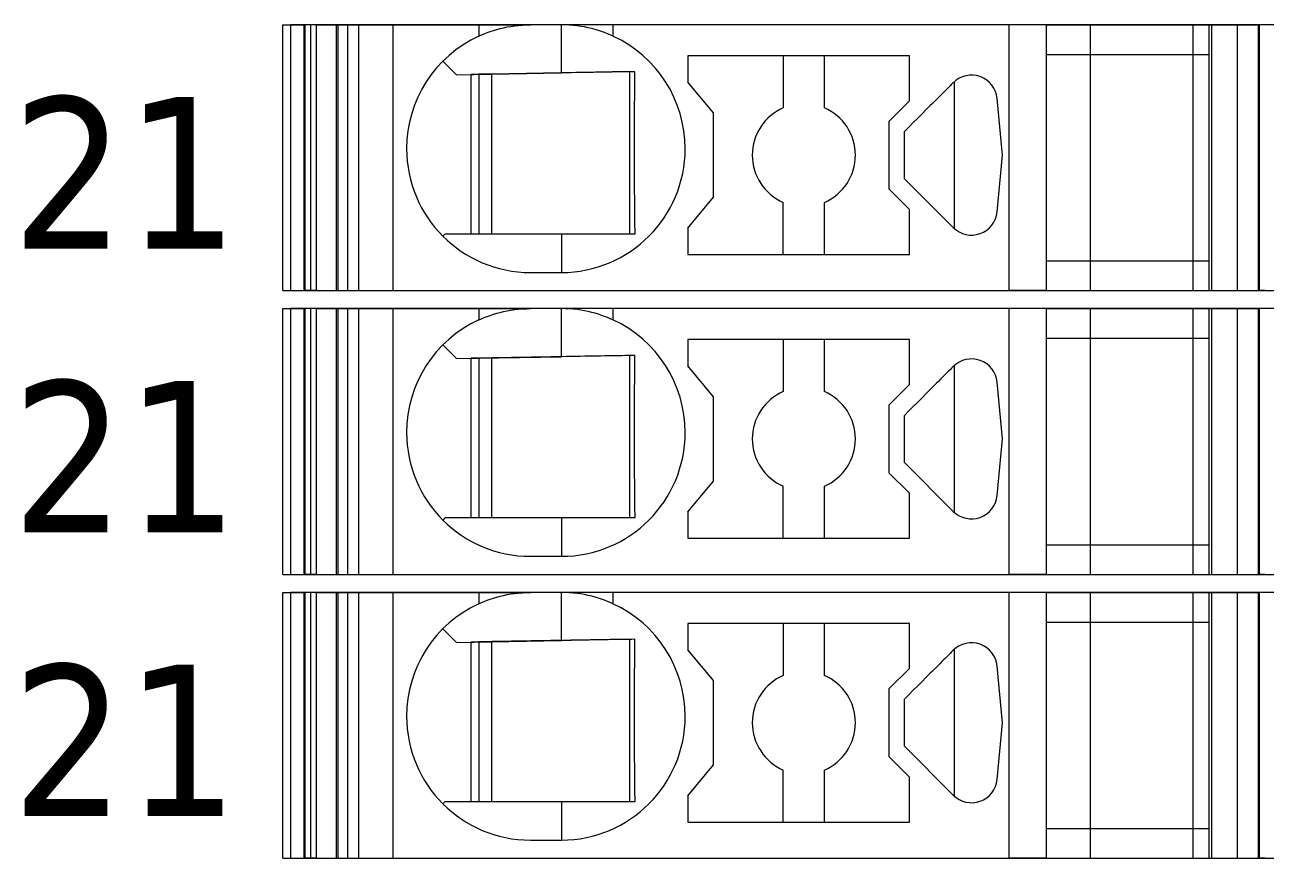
# Model space of a CAD drawing. Header units: millimetres. Extents: x 0 to 2100, y 0 to 1485.
# Drawn here: x 1216.85 to 1240.89, y 640.35 to 656.5 of the extents above; entities that cross this region are included whole.
import ezdxf
from ezdxf.enums import TextEntityAlignment as Align

# ---------------------------------------------------------------- set-up
doc = ezdxf.new("R2010")
doc.units = ezdxf.units.MM
for name, color, linetype, lineweight in [('EPLAN309', 5, 'Continuous', 5), ('EPLAN493', 5, 'Continuous', 5), ('MAIN-1', 7, 'Continuous', 5), ('MAIN-2', 7, 'Continuous', 5)]:
    doc.layers.add(name, color=color, linetype=linetype, lineweight=lineweight)
doc.styles.add('Tahoma', font='')
doc.styles.get('Tahoma').set_extended_font_data('Tahoma')

# ---------------------------------------------------------------- blocks, each defined once
blk = doc.blocks.new('EPLSYM_LibrarySPECIAL_Symbol12_Variant0_Placement8_26')
at = {"layer": 'EPLAN309', "lineweight": 13, "ltscale": 20}
blk.add_lwpolyline([(0, -5.15), (68.15, -5.15), (68.15, 0), (0, 0)], close=True, dxfattribs=at)
at = {"layer": 'EPLAN493', "color": 5, "style": 'Tahoma'}
blk.add_attdef('17_20450', text='', height=2.93475, dxfattribs=at).set_placement((0, -27.293475), align=Align.MIDDLE_RIGHT)
blk = doc.blocks.new('EPLSYM_LibrarySPECIAL_Symbol12_Variant0_Placement8_27')
at = {"layer": 'EPLAN309', "lineweight": 13, "ltscale": 20}
blk.add_lwpolyline([(0, -5.15), (68.15, -5.15), (68.15, 0), (0, 0)], close=True, dxfattribs=at)
at = {"layer": 'EPLAN493', "color": 5, "style": 'Tahoma'}
blk.add_attdef('17_20450', text='', height=2.93475, dxfattribs=at).set_placement((0, -27.293475), align=Align.MIDDLE_RIGHT)
blk = doc.blocks.new('EPLSYM_LibrarySPECIAL_Symbol12_Variant0_Placement8_28')
at = {"layer": 'EPLAN309', "lineweight": 13, "ltscale": 20}
blk.add_lwpolyline([(0, -5.15), (68.15, -5.15), (68.15, 0), (0, 0)], close=True, dxfattribs=at)
at = {"layer": 'EPLAN493', "color": 5, "style": 'Tahoma'}
blk.add_attdef('17_20450', text='', height=2.93475, dxfattribs=at).set_placement((0, -27.293475), align=Align.MIDDLE_RIGHT)

msp = doc.modelspace()

# ---------------------------------------------------------------- linework, layer by layer
at = {"layer": 'MAIN-1'}
for p, q in [((1221.85, 656.5), (1222.284, 656.5)), ((1221.85, 651.35), (1221.85, 656.5)), ((1222.393, 656.5), (1222.284, 656.5)), ((1222.284, 651.35), (1222.284, 656.5)), ((1222.501, 656.5), (1222.393, 656.5)), ((1222.393, 651.35), (1222.393, 656.5)), ((1222.501, 656.5), (1225.65, 656.5)), ((1222.501, 651.35), (1222.501, 656.5)), ((1225.65, 656.5), (1226.65, 656.5)), ((1225.65, 656.5), (1225.65, 656.282)), ((1226.063, 656.427), (1226.131, 656.443)), ((1226.131, 656.443), (1226.201, 656.458)), ((1226.201, 656.458), (1226.272, 656.47)), ((1226.272, 656.47), (1226.346, 656.481)), ((1226.346, 656.481), (1226.421, 656.489)), ((1226.421, 656.489), (1226.497, 656.495)), ((1226.497, 656.495), (1226.573, 656.499)), ((1226.573, 656.499), (1226.65, 656.5)), ((1227.25, 656.5), (1226.65, 656.5)), ((1227.327, 656.499), (1227.25, 656.5)), ((1228.25, 656.5), (1227.25, 656.5)), ((1227.25, 655.568), (1227.25, 656.5)), ((1227.403, 656.495), (1227.327, 656.499)), ((1227.479, 656.489), (1227.403, 656.495)), ((1227.554, 656.481), (1227.479, 656.489)), ((1227.628, 656.47), (1227.554, 656.481)), ((1227.699, 656.458), (1227.628, 656.47)), ((1227.769, 656.443), (1227.699, 656.458)), ((1227.837, 656.427), (1227.769, 656.443)), ((1235.932, 656.5), (1228.25, 656.5)), ((1228.25, 656.5), (1228.25, 656.282)), ((1236.65, 656.5), (1235.932, 656.5)), ((1235.932, 651.35), (1235.932, 656.5)), ((1236.65, 656.5), (1239.8, 656.5)), ((1236.65, 656.5), (1236.65, 651.35)), ((1239.8, 656.5), (1240.35, 656.5)), ((1239.8, 656.5), (1239.8, 651.35)), ((1240.35, 656.5), (1240.784, 656.5)), ((1240.35, 656.5), (1240.35, 651.35)), ((1240.893, 656.5), (1240.784, 656.5)), ((1240.784, 651.35), (1240.784, 656.5)), ((1225.65, 656.282), (1225.702, 656.305)), ((1225.702, 656.305), (1225.756, 656.327)), ((1225.756, 656.327), (1225.813, 656.349)), ((1225.813, 656.349), (1225.872, 656.37)), ((1225.872, 656.37), (1225.933, 656.39)), ((1225.933, 656.39), (1225.997, 656.409)), ((1225.997, 656.409), (1226.063, 656.427)), ((1227.903, 656.409), (1227.837, 656.427)), ((1227.967, 656.39), (1227.903, 656.409)), ((1228.028, 656.37), (1227.967, 656.39)), ((1228.087, 656.349), (1228.028, 656.37)), ((1228.144, 656.327), (1228.087, 656.349)), ((1228.198, 656.305), (1228.144, 656.327)), ((1228.25, 656.282), (1228.198, 656.305)), ((1224.953, 655.797), (1225.217, 655.533)), ((1229.7, 655.9), (1229.7, 655.389)), ((1234, 655.9), (1229.7, 655.9)), ((1231.55, 655.9), (1231.55, 654.892)), ((1232.35, 654.892), (1232.35, 655.9)), ((1234, 655.029), (1234, 655.9)), ((1236.65, 655.925), (1239.8, 655.925)), ((1225.217, 655.533), (1227.25, 655.568)), ((1225.5, 652.45), (1225.5, 655.538)), ((1225.65, 655.54), (1225.65, 652.45)), ((1225.9, 652.45), (1225.9, 655.545)), ((1227.345, 655.57), (1227.25, 655.568)), ((1227.438, 655.571), (1227.345, 655.57)), ((1227.53, 655.573), (1227.438, 655.571)), ((1227.618, 655.575), (1227.53, 655.573)), ((1227.703, 655.576), (1227.618, 655.575)), ((1227.786, 655.577), (1227.703, 655.576)), ((1227.865, 655.579), (1227.786, 655.577)), ((1227.943, 655.58), (1227.865, 655.579)), ((1228.017, 655.581), (1227.943, 655.58)), ((1228.09, 655.582), (1228.017, 655.581)), ((1228.16, 655.584), (1228.09, 655.582)), ((1228.229, 655.585), (1228.16, 655.584)), ((1228.297, 655.586), (1228.229, 655.585)), ((1228.363, 655.587), (1228.297, 655.586)), ((1228.428, 655.588), (1228.363, 655.587)), ((1228.491, 655.589), (1228.428, 655.588)), ((1228.554, 655.59), (1228.491, 655.589)), ((1228.615, 655.591), (1228.554, 655.59)), ((1228.579, 652.45), (1228.579, 655.591)), ((1228.676, 655.592), (1228.615, 655.591)), ((1228.675, 655.45), (1228.676, 655.522)), ((1228.676, 655.522), (1228.676, 655.592)), ((1228.673, 655.303), (1228.674, 655.377)), ((1228.673, 655.227), (1228.673, 655.303)), ((1228.674, 655.377), (1228.675, 655.45)), ((1230.2, 654.793), (1229.7, 655.389)), ((1234.721, 655.253), (1234.69, 655.222)), ((1234.752, 655.285), (1234.721, 655.253)), ((1234.784, 655.316), (1234.752, 655.285)), ((1234.815, 655.347), (1234.784, 655.316)), ((1234.846, 655.379), (1234.815, 655.347)), ((1234.867, 655.398), (1234.867, 652.552)), ((1228.67, 654.988), (1228.671, 655.07)), ((1228.671, 655.07), (1228.672, 655.149)), ((1228.672, 655.149), (1228.673, 655.227)), ((1233.6, 654.629), (1234, 655.029)), ((1234.483, 655.015), (1234.443, 654.975)), ((1234.521, 655.053), (1234.483, 655.015)), ((1234.558, 655.09), (1234.521, 655.053)), ((1234.594, 655.126), (1234.558, 655.09)), ((1234.627, 655.159), (1234.594, 655.126)), ((1234.658, 655.191), (1234.627, 655.159)), ((1234.69, 655.222), (1234.658, 655.191)), ((1235.802, 653.975), (1235.698, 655.072)), ((1228.669, 654.817), (1228.67, 654.904)), ((1228.669, 654.726), (1228.669, 654.817)), ((1228.67, 654.904), (1228.67, 654.988)), ((1230.2, 653.157), (1230.2, 654.793)), ((1234.242, 654.774), (1234.158, 654.69)), ((1234.323, 654.856), (1234.242, 654.774)), ((1234.402, 654.934), (1234.323, 654.856)), ((1234.443, 654.975), (1234.402, 654.934)), ((1228.667, 654.431), (1228.668, 654.534)), ((1228.668, 654.632), (1228.669, 654.726)), ((1228.668, 654.534), (1228.668, 654.632)), ((1233.6, 654.629), (1233.6, 653.321)), ((1233.986, 654.518), (1233.9, 654.432)), ((1234.072, 654.604), (1233.986, 654.518)), ((1234.158, 654.69), (1234.072, 654.604)), ((1228.667, 654.324), (1228.667, 654.431)), ((1228.667, 654.213), (1228.667, 654.324)), ((1233.9, 654.302), (1233.9, 654.432)), ((1233.9, 654.171), (1233.9, 654.302)), ((1228.667, 654.1), (1228.667, 654.213)), ((1228.667, 653.979), (1228.667, 654.1)), ((1233.9, 654.04), (1233.9, 654.171)), ((1233.9, 653.91), (1233.9, 654.04)), ((1228.667, 653.861), (1228.667, 653.979)), ((1228.667, 653.747), (1228.667, 653.861)), ((1233.9, 653.779), (1233.9, 653.91)), ((1235.698, 652.878), (1235.802, 653.975)), ((1228.668, 653.638), (1228.667, 653.747)), ((1228.668, 653.534), (1228.668, 653.638)), ((1233.9, 653.648), (1233.9, 653.779)), ((1233.9, 653.518), (1233.9, 653.648)), ((1228.669, 653.434), (1228.668, 653.534)), ((1228.669, 653.339), (1228.669, 653.434)), ((1228.67, 653.248), (1228.669, 653.339)), ((1234, 652.921), (1233.6, 653.321)), ((1233.9, 653.518), (1234.846, 652.571)), ((1228.671, 653.159), (1228.67, 653.248)), ((1228.672, 653.073), (1228.671, 653.159)), ((1228.672, 652.99), (1228.672, 653.073)), ((1229.7, 652.561), (1230.2, 653.157)), ((1228.673, 652.908), (1228.672, 652.99)), ((1228.674, 652.829), (1228.673, 652.908)), ((1228.675, 652.75), (1228.674, 652.829)), ((1231.55, 652.05), (1231.55, 653.058)), ((1232.35, 652.05), (1232.35, 653.058)), ((1234, 652.05), (1234, 652.921)), ((1228.676, 652.674), (1228.675, 652.75)), ((1228.676, 652.598), (1228.676, 652.674)), ((1228.677, 652.524), (1228.676, 652.598)), ((1225, 652.45), (1224.953, 652.403)), ((1225, 652.45), (1227.25, 652.45)), ((1227.25, 652.45), (1227.342, 652.45)), ((1227.25, 652.45), (1227.25, 651.7)), ((1227.342, 652.45), (1227.433, 652.45)), ((1227.433, 652.45), (1227.523, 652.45)), ((1227.523, 652.45), (1227.61, 652.45)), ((1227.61, 652.45), (1227.695, 652.45)), ((1227.695, 652.45), (1227.778, 652.45)), ((1227.778, 652.45), (1227.858, 652.45)), ((1227.858, 652.45), (1227.936, 652.45)), ((1227.936, 652.45), (1228.011, 652.45)), ((1228.011, 652.45), (1228.085, 652.45)), ((1228.085, 652.45), (1228.157, 652.45)), ((1228.157, 652.45), (1228.226, 652.45)), ((1228.226, 652.45), (1228.295, 652.45)), ((1228.295, 652.45), (1228.361, 652.45)), ((1228.361, 652.45), (1228.427, 652.45)), ((1228.427, 652.45), (1228.491, 652.45)), ((1228.491, 652.45), (1228.555, 652.45)), ((1228.555, 652.45), (1228.617, 652.45)), ((1228.617, 652.45), (1228.678, 652.45)), ((1228.678, 652.45), (1228.677, 652.524)), ((1229.7, 652.561), (1229.7, 652.05)), ((1229.7, 652.05), (1234, 652.05)), ((1236.65, 651.925), (1239.8, 651.925)), ((1226.65, 651.7), (1227.25, 651.7)), ((1221.85, 651.35), (1222.284, 651.35)), ((1222.393, 651.35), (1222.284, 651.35)), ((1222.501, 651.35), (1222.393, 651.35)), ((1222.501, 651.35), (1235.932, 651.35)), ((1236.65, 651.35), (1235.932, 651.35)), ((1236.65, 651.35), (1239.8, 651.35)), ((1239.8, 651.35), (1240.35, 651.35)), ((1240.35, 651.35), (1240.784, 651.35)), ((1240.893, 651.35), (1240.784, 651.35)), ((1221.85, 651), (1222.284, 651)), ((1221.85, 645.85), (1221.85, 651)), ((1222.393, 651), (1222.284, 651)), ((1222.284, 645.85), (1222.284, 651)), ((1222.501, 651), (1222.393, 651)), ((1222.393, 645.85), (1222.393, 651)), ((1222.501, 651), (1225.65, 651)), ((1222.501, 645.85), (1222.501, 651)), ((1225.65, 651), (1226.65, 651)), ((1225.65, 651), (1225.65, 650.782)), ((1225.933, 650.89), (1225.997, 650.909)), ((1225.997, 650.909), (1226.063, 650.927)), ((1226.063, 650.927), (1226.131, 650.943)), ((1226.131, 650.943), (1226.201, 650.958)), ((1226.201, 650.958), (1226.272, 650.97)), ((1226.272, 650.97), (1226.346, 650.981)), ((1226.346, 650.981), (1226.421, 650.989)), ((1226.421, 650.989), (1226.497, 650.995)), ((1226.497, 650.995), (1226.573, 650.999)), ((1226.573, 650.999), (1226.65, 651)), ((1227.25, 651), (1226.65, 651)), ((1227.327, 650.999), (1227.25, 651)), ((1228.25, 651), (1227.25, 651)), ((1227.25, 650.068), (1227.25, 651)), ((1227.403, 650.995), (1227.327, 650.999)), ((1227.479, 650.989), (1227.403, 650.995)), ((1227.554, 650.981), (1227.479, 650.989)), ((1227.628, 650.97), (1227.554, 650.981)), ((1227.699, 650.958), (1227.628, 650.97)), ((1227.769, 650.943), (1227.699, 650.958)), ((1227.837, 650.927), (1227.769, 650.943)), ((1227.903, 650.909), (1227.837, 650.927)), ((1227.967, 650.89), (1227.903, 650.909)), ((1235.932, 651), (1228.25, 651)), ((1228.25, 651), (1228.25, 650.782)), ((1236.65, 651), (1235.932, 651)), ((1235.932, 645.85), (1235.932, 651)), ((1236.65, 651), (1239.8, 651)), ((1236.65, 651), (1236.65, 645.85)), ((1239.8, 651), (1240.35, 651)), ((1239.8, 651), (1239.8, 645.85)), ((1240.35, 651), (1240.784, 651)), ((1240.35, 651), (1240.35, 645.85)), ((1240.893, 651), (1240.784, 651)), ((1240.784, 645.85), (1240.784, 651)), ((1225.65, 650.782), (1225.702, 650.805)), ((1225.702, 650.805), (1225.756, 650.827)), ((1225.756, 650.827), (1225.813, 650.849)), ((1225.813, 650.849), (1225.872, 650.87)), ((1225.872, 650.87), (1225.933, 650.89)), ((1228.028, 650.87), (1227.967, 650.89)), ((1228.087, 650.849), (1228.028, 650.87)), ((1228.144, 650.827), (1228.087, 650.849)), ((1228.198, 650.805), (1228.144, 650.827)), ((1228.25, 650.782), (1228.198, 650.805)), ((1236.65, 650.425), (1239.8, 650.425)), ((1224.953, 650.297), (1225.217, 650.033)), ((1229.7, 650.4), (1229.7, 649.889)), ((1234, 650.4), (1229.7, 650.4)), ((1231.55, 650.4), (1231.55, 649.392)), ((1232.35, 649.392), (1232.35, 650.4)), ((1234, 649.529), (1234, 650.4)), ((1225.217, 650.033), (1227.25, 650.068)), ((1225.5, 646.95), (1225.5, 650.038)), ((1225.65, 650.04), (1225.65, 646.95)), ((1225.9, 646.95), (1225.9, 650.045)), ((1227.345, 650.07), (1227.25, 650.068)), ((1227.438, 650.071), (1227.345, 650.07)), ((1227.53, 650.073), (1227.438, 650.071)), ((1227.618, 650.075), (1227.53, 650.073)), ((1227.703, 650.076), (1227.618, 650.075)), ((1227.786, 650.077), (1227.703, 650.076)), ((1227.865, 650.079), (1227.786, 650.077)), ((1227.943, 650.08), (1227.865, 650.079)), ((1228.017, 650.081), (1227.943, 650.08)), ((1228.09, 650.082), (1228.017, 650.081)), ((1228.16, 650.084), (1228.09, 650.082)), ((1228.229, 650.085), (1228.16, 650.084)), ((1228.297, 650.086), (1228.229, 650.085)), ((1228.363, 650.087), (1228.297, 650.086)), ((1228.428, 650.088), (1228.363, 650.087)), ((1228.491, 650.089), (1228.428, 650.088)), ((1228.554, 650.09), (1228.491, 650.089)), ((1228.615, 650.091), (1228.554, 650.09)), ((1228.579, 646.95), (1228.579, 650.091)), ((1228.676, 650.092), (1228.615, 650.091)), ((1228.674, 649.877), (1228.675, 649.95)), ((1228.675, 649.95), (1228.676, 650.022)), ((1228.676, 650.022), (1228.676, 650.092)), ((1228.672, 649.649), (1228.673, 649.727)), ((1228.673, 649.803), (1228.674, 649.877)), ((1228.673, 649.727), (1228.673, 649.803)), ((1230.2, 649.293), (1229.7, 649.889)), ((1234.69, 649.722), (1234.658, 649.691)), ((1234.721, 649.753), (1234.69, 649.722)), ((1234.752, 649.785), (1234.721, 649.753)), ((1234.784, 649.816), (1234.752, 649.785)), ((1234.815, 649.847), (1234.784, 649.816)), ((1234.846, 649.879), (1234.815, 649.847)), ((1234.867, 649.898), (1234.867, 647.052)), ((1228.67, 649.488), (1228.671, 649.57)), ((1228.67, 649.404), (1228.67, 649.488)), ((1228.671, 649.57), (1228.672, 649.649)), ((1233.6, 649.129), (1234, 649.529)), ((1234.443, 649.475), (1234.402, 649.434)), ((1234.483, 649.515), (1234.443, 649.475)), ((1234.521, 649.553), (1234.483, 649.515)), ((1234.558, 649.59), (1234.521, 649.553)), ((1234.594, 649.626), (1234.558, 649.59)), ((1234.627, 649.659), (1234.594, 649.626)), ((1234.658, 649.691), (1234.627, 649.659)), ((1235.802, 648.475), (1235.698, 649.572)), ((1228.668, 649.132), (1228.669, 649.226)), ((1228.669, 649.317), (1228.67, 649.404)), ((1228.669, 649.226), (1228.669, 649.317)), ((1230.2, 647.657), (1230.2, 649.293)), ((1234.242, 649.274), (1234.158, 649.19)), ((1234.323, 649.356), (1234.242, 649.274)), ((1234.402, 649.434), (1234.323, 649.356)), ((1228.667, 648.931), (1228.668, 649.034)), ((1228.668, 649.034), (1228.668, 649.132)), ((1233.6, 649.129), (1233.6, 647.821)), ((1233.986, 649.018), (1233.9, 648.932)), ((1234.072, 649.104), (1233.986, 649.018)), ((1234.158, 649.19), (1234.072, 649.104)), ((1228.667, 648.824), (1228.667, 648.931)), ((1228.667, 648.713), (1228.667, 648.824)), ((1233.9, 648.802), (1233.9, 648.932)), ((1233.9, 648.671), (1233.9, 648.802)), ((1228.667, 648.6), (1228.667, 648.713)), ((1228.667, 648.479), (1228.667, 648.6)), ((1233.9, 648.54), (1233.9, 648.671)), ((1233.9, 648.41), (1233.9, 648.54)), ((1228.667, 648.361), (1228.667, 648.479)), ((1228.667, 648.247), (1228.667, 648.361)), ((1233.9, 648.279), (1233.9, 648.41)), ((1233.9, 648.148), (1233.9, 648.279)), ((1235.698, 647.378), (1235.802, 648.475)), ((1228.668, 648.138), (1228.667, 648.247)), ((1228.668, 648.034), (1228.668, 648.138)), ((1228.669, 647.934), (1228.668, 648.034)), ((1233.9, 648.018), (1233.9, 648.148)), ((1228.669, 647.839), (1228.669, 647.934)), ((1228.67, 647.748), (1228.669, 647.839)), ((1234, 647.421), (1233.6, 647.821)), ((1233.9, 648.018), (1234.846, 647.071)), ((1228.671, 647.659), (1228.67, 647.748)), ((1228.672, 647.573), (1228.671, 647.659)), ((1228.672, 647.49), (1228.672, 647.573)), ((1229.7, 647.061), (1230.2, 647.657)), ((1231.55, 646.55), (1231.55, 647.558)), ((1232.35, 646.55), (1232.35, 647.558)), ((1228.673, 647.408), (1228.672, 647.49)), ((1228.674, 647.329), (1228.673, 647.408)), ((1228.675, 647.25), (1228.674, 647.329)), ((1234, 646.55), (1234, 647.421)), ((1228.676, 647.174), (1228.675, 647.25)), ((1228.676, 647.098), (1228.676, 647.174)), ((1228.677, 647.024), (1228.676, 647.098)), ((1229.7, 647.061), (1229.7, 646.55)), ((1225, 646.95), (1224.953, 646.903)), ((1225, 646.95), (1227.25, 646.95)), ((1227.25, 646.95), (1227.342, 646.95)), ((1227.25, 646.95), (1227.25, 646.2)), ((1227.342, 646.95), (1227.433, 646.95)), ((1227.433, 646.95), (1227.523, 646.95)), ((1227.523, 646.95), (1227.61, 646.95)), ((1227.61, 646.95), (1227.695, 646.95)), ((1227.695, 646.95), (1227.778, 646.95)), ((1227.778, 646.95), (1227.858, 646.95)), ((1227.858, 646.95), (1227.936, 646.95)), ((1227.936, 646.95), (1228.011, 646.95)), ((1228.011, 646.95), (1228.085, 646.95)), ((1228.085, 646.95), (1228.157, 646.95)), ((1228.157, 646.95), (1228.226, 646.95)), ((1228.226, 646.95), (1228.295, 646.95)), ((1228.295, 646.95), (1228.361, 646.95)), ((1228.361, 646.95), (1228.427, 646.95)), ((1228.427, 646.95), (1228.491, 646.95)), ((1228.491, 646.95), (1228.555, 646.95)), ((1228.555, 646.95), (1228.617, 646.95)), ((1228.617, 646.95), (1228.678, 646.95)), ((1228.678, 646.95), (1228.677, 647.024)), ((1229.7, 646.55), (1234, 646.55)), ((1236.65, 646.425), (1239.8, 646.425)), ((1226.65, 646.2), (1227.25, 646.2)), ((1221.85, 645.85), (1222.284, 645.85)), ((1222.393, 645.85), (1222.284, 645.85)), ((1222.501, 645.85), (1222.393, 645.85)), ((1222.501, 645.85), (1235.932, 645.85)), ((1236.65, 645.85), (1235.932, 645.85)), ((1236.65, 645.85), (1239.8, 645.85)), ((1239.8, 645.85), (1240.35, 645.85)), ((1240.35, 645.85), (1240.784, 645.85)), ((1240.893, 645.85), (1240.784, 645.85)), ((1221.85, 645.5), (1222.284, 645.5)), ((1221.85, 640.35), (1221.85, 645.5)), ((1222.393, 645.5), (1222.284, 645.5)), ((1222.284, 640.35), (1222.284, 645.5)), ((1222.501, 645.5), (1222.393, 645.5)), ((1222.393, 640.35), (1222.393, 645.5)), ((1222.501, 645.5), (1225.65, 645.5)), ((1222.501, 640.35), (1222.501, 645.5)), ((1225.65, 645.5), (1226.65, 645.5)), ((1225.65, 645.5), (1225.65, 645.282)), ((1225.872, 645.37), (1225.933, 645.39)), ((1225.933, 645.39), (1225.997, 645.409)), ((1225.997, 645.409), (1226.063, 645.427)), ((1226.063, 645.427), (1226.131, 645.443)), ((1226.131, 645.443), (1226.201, 645.458)), ((1226.201, 645.458), (1226.272, 645.47)), ((1226.272, 645.47), (1226.346, 645.481)), ((1226.346, 645.481), (1226.421, 645.489)), ((1226.421, 645.489), (1226.497, 645.495)), ((1226.497, 645.495), (1226.573, 645.499)), ((1226.573, 645.499), (1226.65, 645.5)), ((1227.25, 645.5), (1226.65, 645.5)), ((1227.327, 645.499), (1227.25, 645.5)), ((1228.25, 645.5), (1227.25, 645.5)), ((1227.25, 644.568), (1227.25, 645.5)), ((1227.403, 645.495), (1227.327, 645.499)), ((1227.479, 645.489), (1227.403, 645.495)), ((1227.554, 645.481), (1227.479, 645.489)), ((1227.628, 645.47), (1227.554, 645.481)), ((1227.699, 645.458), (1227.628, 645.47)), ((1227.769, 645.443), (1227.699, 645.458)), ((1227.837, 645.427), (1227.769, 645.443)), ((1227.903, 645.409), (1227.837, 645.427)), ((1227.967, 645.39), (1227.903, 645.409)), ((1228.028, 645.37), (1227.967, 645.39)), ((1235.932, 645.5), (1228.25, 645.5)), ((1228.25, 645.5), (1228.25, 645.282)), ((1236.65, 645.5), (1235.932, 645.5)), ((1235.932, 640.35), (1235.932, 645.5)), ((1236.65, 645.5), (1239.8, 645.5)), ((1236.65, 645.5), (1236.65, 640.35)), ((1239.8, 645.5), (1240.35, 645.5)), ((1239.8, 645.5), (1239.8, 640.35)), ((1240.35, 645.5), (1240.784, 645.5)), ((1240.35, 645.5), (1240.35, 640.35)), ((1240.893, 645.5), (1240.784, 645.5)), ((1240.784, 640.35), (1240.784, 645.5)), ((1225.65, 645.282), (1225.702, 645.305)), ((1225.702, 645.305), (1225.756, 645.327)), ((1225.756, 645.327), (1225.813, 645.349)), ((1225.813, 645.349), (1225.872, 645.37)), ((1228.087, 645.349), (1228.028, 645.37)), ((1228.144, 645.327), (1228.087, 645.349)), ((1228.198, 645.305), (1228.144, 645.327)), ((1228.25, 645.282), (1228.198, 645.305)), ((1229.7, 644.9), (1229.7, 644.389)), ((1234, 644.9), (1229.7, 644.9)), ((1231.55, 644.9), (1231.55, 643.892)), ((1232.35, 643.892), (1232.35, 644.9)), ((1234, 644.029), (1234, 644.9)), ((1236.65, 644.925), (1239.8, 644.925)), ((1224.953, 644.797), (1225.217, 644.533)), ((1225.217, 644.533), (1227.25, 644.568)), ((1225.5, 641.45), (1225.5, 644.538)), ((1225.65, 644.54), (1225.65, 641.45)), ((1225.9, 641.45), (1225.9, 644.545)), ((1227.345, 644.57), (1227.25, 644.568)), ((1227.438, 644.571), (1227.345, 644.57)), ((1227.53, 644.573), (1227.438, 644.571)), ((1227.618, 644.575), (1227.53, 644.573)), ((1227.703, 644.576), (1227.618, 644.575)), ((1227.786, 644.577), (1227.703, 644.576)), ((1227.865, 644.579), (1227.786, 644.577)), ((1227.943, 644.58), (1227.865, 644.579)), ((1228.017, 644.581), (1227.943, 644.58)), ((1228.09, 644.582), (1228.017, 644.581)), ((1228.16, 644.584), (1228.09, 644.582)), ((1228.229, 644.585), (1228.16, 644.584)), ((1228.297, 644.586), (1228.229, 644.585)), ((1228.363, 644.587), (1228.297, 644.586)), ((1228.428, 644.588), (1228.363, 644.587)), ((1228.491, 644.589), (1228.428, 644.588)), ((1228.554, 644.59), (1228.491, 644.589)), ((1228.615, 644.591), (1228.554, 644.59)), ((1228.579, 641.45), (1228.579, 644.591)), ((1228.676, 644.592), (1228.615, 644.591)), ((1228.674, 644.377), (1228.675, 644.45)), ((1228.675, 644.45), (1228.676, 644.522)), ((1228.676, 644.522), (1228.676, 644.592)), ((1228.672, 644.149), (1228.673, 644.227)), ((1228.673, 644.303), (1228.674, 644.377)), ((1228.673, 644.227), (1228.673, 644.303)), ((1230.2, 643.793), (1229.7, 644.389)), ((1234.658, 644.191), (1234.627, 644.159)), ((1234.69, 644.222), (1234.658, 644.191)), ((1234.721, 644.253), (1234.69, 644.222)), ((1234.752, 644.285), (1234.721, 644.253)), ((1234.784, 644.316), (1234.752, 644.285)), ((1234.815, 644.347), (1234.784, 644.316)), ((1234.846, 644.379), (1234.815, 644.347)), ((1234.867, 644.398), (1234.867, 641.552)), ((1228.67, 643.988), (1228.671, 644.07)), ((1228.67, 643.904), (1228.67, 643.988)), ((1228.671, 644.07), (1228.672, 644.149)), ((1233.6, 643.629), (1234, 644.029)), ((1234.402, 643.934), (1234.323, 643.856)), ((1234.443, 643.975), (1234.402, 643.934)), ((1234.483, 644.015), (1234.443, 643.975)), ((1234.521, 644.053), (1234.483, 644.015)), ((1234.558, 644.09), (1234.521, 644.053)), ((1234.594, 644.126), (1234.558, 644.09)), ((1234.627, 644.159), (1234.594, 644.126)), ((1235.802, 642.975), (1235.698, 644.072)), ((1228.668, 643.632), (1228.669, 643.726)), ((1228.669, 643.817), (1228.67, 643.904)), ((1228.669, 643.726), (1228.669, 643.817)), ((1230.2, 642.157), (1230.2, 643.793)), ((1234.242, 643.774), (1234.158, 643.69)), ((1234.323, 643.856), (1234.242, 643.774)), ((1228.667, 643.431), (1228.668, 643.534)), ((1228.668, 643.534), (1228.668, 643.632)), ((1233.6, 643.629), (1233.6, 642.321)), ((1233.986, 643.518), (1233.9, 643.432)), ((1234.072, 643.604), (1233.986, 643.518)), ((1234.158, 643.69), (1234.072, 643.604)), ((1228.667, 643.324), (1228.667, 643.431)), ((1228.667, 643.213), (1228.667, 643.324)), ((1228.667, 643.1), (1228.667, 643.213)), ((1233.9, 643.302), (1233.9, 643.432)), ((1233.9, 643.171), (1233.9, 643.302)), ((1228.667, 642.979), (1228.667, 643.1)), ((1228.667, 642.861), (1228.667, 642.979)), ((1233.9, 643.04), (1233.9, 643.171)), ((1233.9, 642.91), (1233.9, 643.04)), ((1235.698, 641.878), (1235.802, 642.975)), ((1228.667, 642.747), (1228.667, 642.861)), ((1228.668, 642.638), (1228.667, 642.747)), ((1233.9, 642.779), (1233.9, 642.91)), ((1233.9, 642.648), (1233.9, 642.779)), ((1228.668, 642.534), (1228.668, 642.638)), ((1228.669, 642.434), (1228.668, 642.534)), ((1233.9, 642.518), (1233.9, 642.648)), ((1233.9, 642.518), (1234.846, 641.571)), ((1228.669, 642.339), (1228.669, 642.434)), ((1228.67, 642.248), (1228.669, 642.339)), ((1234, 641.921), (1233.6, 642.321)), ((1228.671, 642.159), (1228.67, 642.248)), ((1228.672, 642.073), (1228.671, 642.159)), ((1228.672, 641.99), (1228.672, 642.073)), ((1229.7, 641.561), (1230.2, 642.157)), ((1231.55, 641.05), (1231.55, 642.058)), ((1232.35, 641.05), (1232.35, 642.058)), ((1228.673, 641.908), (1228.672, 641.99)), ((1228.674, 641.829), (1228.673, 641.908)), ((1228.675, 641.75), (1228.674, 641.829)), ((1234, 641.05), (1234, 641.921)), ((1228.676, 641.674), (1228.675, 641.75)), ((1228.676, 641.598), (1228.676, 641.674)), ((1228.677, 641.524), (1228.676, 641.598)), ((1229.7, 641.561), (1229.7, 641.05)), ((1225, 641.45), (1224.953, 641.403)), ((1225, 641.45), (1227.25, 641.45)), ((1227.25, 641.45), (1227.342, 641.45)), ((1227.25, 641.45), (1227.25, 640.7)), ((1227.342, 641.45), (1227.433, 641.45)), ((1227.433, 641.45), (1227.523, 641.45)), ((1227.523, 641.45), (1227.61, 641.45)), ((1227.61, 641.45), (1227.695, 641.45)), ((1227.695, 641.45), (1227.778, 641.45)), ((1227.778, 641.45), (1227.858, 641.45)), ((1227.858, 641.45), (1227.936, 641.45)), ((1227.936, 641.45), (1228.011, 641.45)), ((1228.011, 641.45), (1228.085, 641.45)), ((1228.085, 641.45), (1228.157, 641.45)), ((1228.157, 641.45), (1228.226, 641.45)), ((1228.226, 641.45), (1228.295, 641.45)), ((1228.295, 641.45), (1228.361, 641.45)), ((1228.361, 641.45), (1228.427, 641.45)), ((1228.427, 641.45), (1228.491, 641.45)), ((1228.491, 641.45), (1228.555, 641.45)), ((1228.555, 641.45), (1228.617, 641.45)), ((1228.617, 641.45), (1228.678, 641.45)), ((1228.678, 641.45), (1228.677, 641.524)), ((1229.7, 641.05), (1234, 641.05)), ((1236.65, 640.925), (1239.8, 640.925)), ((1226.65, 640.7), (1227.25, 640.7)), ((1221.85, 640.35), (1222.284, 640.35)), ((1222.393, 640.35), (1222.284, 640.35)), ((1222.501, 640.35), (1222.393, 640.35)), ((1222.501, 640.35), (1235.932, 640.35)), ((1236.65, 640.35), (1235.932, 640.35)), ((1236.65, 640.35), (1239.8, 640.35)), ((1239.8, 640.35), (1240.35, 640.35)), ((1240.35, 640.35), (1240.784, 640.35)), ((1240.893, 640.35), (1240.784, 640.35))]:
    msp.add_line(p, q, dxfattribs=at)
for centre, radius, start, end in [((1226.65, 654.1), 2.4, 114.6244, 180), ((1227.25, 654.1), 2.4, 0, 65.3756), ((1235.2, 655.025), 0.5, 5.4404, 135), ((1231.95, 653.975), 1, 113.5782, 180), ((1231.95, 653.975), 1, 0, 66.4218), ((1226.65, 654.1), 2.4, 180, 270), ((1227.25, 654.1), 2.4, 270, 0), ((1231.95, 653.975), 1, 180, 246.4218), ((1231.95, 653.975), 1, 293.5782, 0), ((1235.2, 652.925), 0.5, 225, 354.5596), ((1226.65, 648.6), 2.4, 114.6244, 180), ((1227.25, 648.6), 2.4, 0, 65.3756), ((1235.2, 649.525), 0.5, 5.4404, 135), ((1231.95, 648.475), 1, 113.5782, 180), ((1231.95, 648.475), 1, 0, 66.4218), ((1226.65, 648.6), 2.4, 180, 270), ((1227.25, 648.6), 2.4, 270, 0), ((1231.95, 648.475), 1, 180, 246.4218), ((1231.95, 648.475), 1, 293.5782, 0), ((1235.2, 647.425), 0.5, 225, 354.5596), ((1226.65, 643.1), 2.4, 114.6244, 180), ((1227.25, 643.1), 2.4, 0, 65.3756), ((1235.2, 644.025), 0.5, 5.4404, 135), ((1231.95, 642.975), 1, 113.5782, 180), ((1231.95, 642.975), 1, 0, 66.4218), ((1226.65, 643.1), 2.4, 180, 270), ((1227.25, 643.1), 2.4, 270, 0), ((1231.95, 642.975), 1, 180, 246.4218), ((1231.95, 642.975), 1, 293.5782, 0), ((1235.2, 641.925), 0.5, 225, 354.5596)]:
    msp.add_arc(centre, radius, start, end, dxfattribs=at)
at = {"layer": 'MAIN-2'}
for p, q in [((1222.256, 656.5), (1222.256, 651.35)), ((1222.889, 651.35), (1222.889, 656.5)), ((1222.917, 656.5), (1222.917, 651.35)), ((1223.102, 656.5), (1223.102, 651.35)), ((1223.32, 656.5), (1223.32, 651.35)), ((1223.981, 656.5), (1223.981, 651.35)), ((1237.506, 651.35), (1237.506, 656.5)), ((1239.491, 656.5), (1239.491, 651.35)), ((1239.85, 656.5), (1239.85, 651.35)), ((1240.756, 656.5), (1240.756, 651.35)), ((1225.217, 655.533), (1225.5, 655.538)), ((1225.65, 655.542), (1225.5, 655.539)), ((1225.5, 655.539), (1225.5, 655.538)), ((1225.5, 655.538), (1225.5, 655.538)), ((1225.9, 655.548), (1225.65, 655.543)), ((1225.65, 655.542), (1225.65, 655.543)), ((1225.65, 655.542), (1225.65, 655.54)), ((1225.9, 655.553), (1228.579, 655.6)), ((1225.9, 655.548), (1225.9, 655.553)), ((1225.9, 655.545), (1225.9, 655.548)), ((1228.579, 655.6), (1228.676, 655.592)), ((1228.579, 655.591), (1228.579, 655.6)), ((1225.65, 652.45), (1225.65, 652.45)), ((1225.9, 652.45), (1225.9, 652.45)), ((1222.256, 651), (1222.256, 645.85)), ((1222.889, 645.85), (1222.889, 651)), ((1222.917, 651), (1222.917, 645.85)), ((1223.102, 651), (1223.102, 645.85)), ((1223.32, 651), (1223.32, 645.85)), ((1223.981, 651), (1223.981, 645.85)), ((1237.506, 645.85), (1237.506, 651)), ((1239.491, 651), (1239.491, 645.85)), ((1239.85, 651), (1239.85, 645.85)), ((1240.756, 651), (1240.756, 645.85)), ((1225.217, 650.033), (1225.5, 650.038)), ((1225.65, 650.042), (1225.5, 650.039)), ((1225.5, 650.039), (1225.5, 650.038)), ((1225.5, 650.038), (1225.5, 650.038)), ((1225.9, 650.048), (1225.65, 650.043)), ((1225.65, 650.042), (1225.65, 650.043)), ((1225.65, 650.042), (1225.65, 650.04)), ((1225.9, 650.053), (1228.579, 650.1)), ((1225.9, 650.048), (1225.9, 650.053)), ((1225.9, 650.045), (1225.9, 650.048)), ((1228.579, 650.1), (1228.676, 650.092)), ((1228.579, 650.091), (1228.579, 650.1)), ((1225.65, 646.95), (1225.65, 646.95)), ((1225.9, 646.95), (1225.9, 646.95)), ((1222.256, 645.5), (1222.256, 640.35)), ((1222.889, 640.35), (1222.889, 645.5)), ((1222.917, 645.5), (1222.917, 640.35)), ((1223.102, 645.5), (1223.102, 640.35)), ((1223.32, 645.5), (1223.32, 640.35)), ((1223.981, 645.5), (1223.981, 640.35)), ((1237.506, 640.35), (1237.506, 645.5)), ((1239.491, 645.5), (1239.491, 640.35)), ((1239.85, 645.5), (1239.85, 640.35)), ((1240.756, 645.5), (1240.756, 640.35)), ((1225.217, 644.533), (1225.5, 644.538)), ((1225.65, 644.542), (1225.5, 644.539)), ((1225.5, 644.539), (1225.5, 644.538)), ((1225.5, 644.538), (1225.5, 644.538)), ((1225.9, 644.548), (1225.65, 644.543)), ((1225.65, 644.542), (1225.65, 644.543)), ((1225.65, 644.542), (1225.65, 644.54)), ((1225.9, 644.553), (1228.579, 644.6)), ((1225.9, 644.548), (1225.9, 644.553)), ((1225.9, 644.545), (1225.9, 644.548)), ((1228.579, 644.6), (1228.676, 644.592)), ((1228.579, 644.591), (1228.579, 644.6)), ((1225.65, 641.45), (1225.65, 641.45)), ((1225.9, 641.45), (1225.9, 641.45))]:
    msp.add_line(p, q, dxfattribs=at)

# ---------------------------------------------------------------- block references
ref = msp.add_blockref('EPLSYM_LibrarySPECIAL_Symbol12_Variant0_Placement8_26', (1222, 656.5))
ref.add_attrib('17_20450', '21', dxfattribs={"layer": 'EPLAN493', "color": 5, "height": 2.9348, "style": 'Tahoma'}).set_placement((1221, 653.632), align=Align.MIDDLE_RIGHT)
ref = msp.add_blockref('EPLSYM_LibrarySPECIAL_Symbol12_Variant0_Placement8_27', (1222, 651))
ref.add_attrib('17_20450', '21', dxfattribs={"layer": 'EPLAN493', "color": 5, "height": 2.9348, "style": 'Tahoma'}).set_placement((1221, 648.132), align=Align.MIDDLE_RIGHT)
ref = msp.add_blockref('EPLSYM_LibrarySPECIAL_Symbol12_Variant0_Placement8_28', (1222, 645.5))
ref.add_attrib('17_20450', '21', dxfattribs={"layer": 'EPLAN493', "color": 5, "height": 2.9348, "style": 'Tahoma'}).set_placement((1221, 642.632), align=Align.MIDDLE_RIGHT)

doc.saveas('drawing.dxf')
